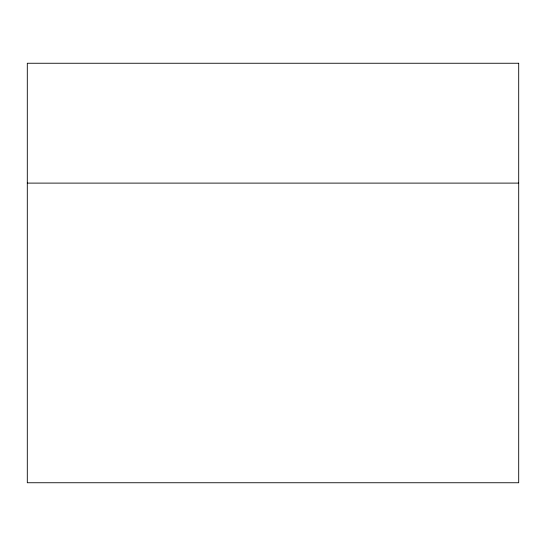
<?xml version="1.0" encoding="UTF-8"?>
<svg xmlns="http://www.w3.org/2000/svg" width="546" height="546" viewBox="0 0 546 546"><rect width="100%" height="100%" fill="white"/><g stroke="black" fill="none" stroke-linecap="round" stroke-linejoin="round"><path stroke-width="0.82" d="M27.3 183.108L518.7 183.108M518.7 63.254L27.3 63.254L27.3 482.746L518.7 482.746L518.7 63.254"/></g></svg>
